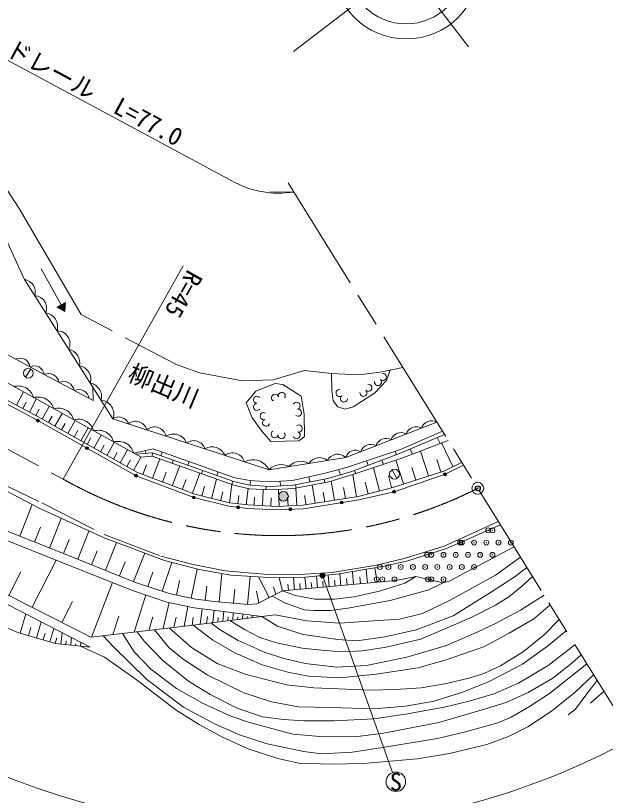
# Model space of a CAD drawing. Units: millimetres, scale not verified. Extents: x 40000 to 680000, y 20000 to 380000.
# Drawn here: x 504418 to 564665, y 239162 to 318859 of the extents above; entities that cross this region are included whole.
import ezdxf
from ezdxf.enums import TextEntityAlignment as Align

# ---------------------------------------------------------------- set-up
doc = ezdxf.new("R2010")
doc.units = ezdxf.units.MM
doc.header["$LTSCALE"] = 1000
doc.header["$PDMODE"] = 32
doc.header["$PDSIZE"] = 500
doc.linetypes.add('CHAIN', pattern=[18.5, 12, -1.5, 3.5, -1.5])
doc.linetypes.add('DASHED', pattern=[7.5, 6, -1.5])
for name, color, linetype, lineweight in [('M-BGD', 7, 'Continuous', 13), ('M-BMK', 2, 'CHAIN', 13), ('M-BMK-SRVR', 3, 'Continuous', 13), ('M-STR-HTXT', 7, 'Continuous', 13), ('M-STR-STRC', 7, 'Continuous', 13)]:
    doc.layers.add(name, color=color, linetype=linetype, lineweight=lineweight)
doc.layers.add('M-BMK-HTXT', color=7, linetype='Continuous')
doc.layers.add('M-OTRS', color=6, linetype='Continuous')
doc.styles.add('ＭＳ ゴシック', font='')
doc.styles.get('ＭＳ ゴシック').set_extended_font_data('MS Gothic')

msp = doc.modelspace()

# ---------------------------------------------------------------- hatches: boundary and pattern name
at = {"layer": 'M-BGD'}
for points in [[(508636, 289063), (509463, 288608), (509510, 289551)], [(506539, 277474, -0.41421), (506689, 277624, -0.41421), (506839, 277474, -1)], [(511555, 274652, -0.41421), (511705, 274802, -0.41421), (511855, 274652, -1)], [(516570, 271831, -0.41421), (516720, 271981, -0.41421), (516870, 271831, -1)], [(548136, 271983, -0.41421), (548286, 272133, -0.41421), (548436, 271983, -1)], [(531282, 269725, -1), (532282, 269725, -0.41421), (531782, 269225, -0.41421)], [(542921, 270192, -0.41421), (543071, 270342, -0.41421), (543221, 270192, -1)], [(522474, 269608, -0.41421), (522624, 269758, -0.41421), (522774, 269608, -1)], [(526996, 268604, -0.41421), (527146, 268754, -0.41421), (527296, 268604, -1)], [(537583, 269095, -0.41421), (537733, 269245, -0.41421), (537883, 269095, -1)], [(532324, 268402, -0.41421), (532474, 268552, -0.41421), (532624, 268402, -1)]]:
    msp.add_hatch(color=256, dxfattribs=at).paths.add_polyline_path(points)
at = {"layer": 'M-STR-HTXT'}
msp.add_hatch(color=256, dxfattribs=at).paths.add_polyline_path([(535655, 261405, -1), (535874, 261855, -0.41421), (535990, 261521, -0.41421)])

# ---------------------------------------------------------------- linework, layer by layer
at = {"layer": 'M-BGD'}
for p, q in [((509073, 289307), (507027, 292975)), ((509510, 289551), (508636, 289063)), ((509463, 288608), (509510, 289551)), ((509463, 288608), (508636, 289063)), ((505986, 282727), (505431, 281895)), ((504495, 279046), (505215, 280391)), ((505158, 278691), (505513, 279354)), ((505821, 278336), (506531, 279662)), ((506477, 277984), (506829, 278641)), ((507130, 277627), (507860, 278925)), ((508437, 276892), (509172, 278199)), ((507784, 277260), (508151, 277913)), ((509751, 276153), (510491, 277468)), ((509094, 276523), (509464, 277180)), ((511075, 275408), (511819, 276732)), ((510413, 275781), (510785, 276442)), ((512407, 274659), (513156, 275991)), ((511741, 275034), (512115, 275700)), ((513077, 274282), (513454, 274952)), ((513747, 273905), (514501, 275246)), ((547777, 275125), (547491, 275733)), ((549089, 272762), (547917, 275179)), ((514422, 273526), (514801, 274200)), ((515096, 273146), (515855, 274495)), ((517720, 274126), (517656, 274410)), ((518357, 273830), (518402, 274185)), ((519267, 273878), (519401, 274255)), ((543340, 273985), (543174, 274337)), ((544972, 274039), (544728, 274559)), ((546585, 271807), (545773, 274349)), ((515775, 272764), (516157, 273443)), ((516454, 272382), (517218, 273740)), ((518401, 271572), (519146, 273550)), ((520397, 273106), (520514, 273436)), ((540436, 272904), (540266, 273362)), ((542004, 272992), (541842, 273427)), ((544043, 270995), (543270, 273414)), ((547865, 272216), (547456, 273495)), ((517412, 271944), (517785, 272933)), ((520417, 270813), (521177, 272829)), ((522020, 272901), (522154, 273278)), ((541604, 270293), (540985, 272653)), ((545314, 271401), (544908, 272672)), ((519409, 271192), (519789, 272201)), ((522473, 270039), (523248, 272095)), ((523424, 272032), (523541, 272362)), ((524970, 271855), (525104, 272232)), ((537597, 271931), (537402, 272456)), ((539240, 269691), (538877, 271951)), ((539156, 272043), (539030, 272381)), ((542832, 270615), (542510, 271843)), ((542887, 272435), (543354, 271551)), ((521445, 270426), (521833, 271454)), ((524445, 269514), (524939, 271494)), ((526496, 270942), (526613, 271272)), ((528376, 270856), (528412, 271341)), ((531497, 270796), (531407, 271270)), ((534475, 271197), (534375, 271723)), ((536014, 271132), (535948, 271476)), ((536981, 269328), (536666, 271286)), ((540424, 269983), (540114, 271163)), ((523454, 269761), (523702, 270751)), ((525364, 269284), (525593, 270203)), ((526283, 269058), (526503, 270939)), ((527967, 268861), (528164, 270545)), ((529622, 268767), (529705, 270422)), ((529975, 270405), (529997, 270754)), ((531353, 268700), (531272, 270432)), ((533066, 270574), (533001, 270918)), ((533142, 268784), (533058, 270573)), ((535023, 269014), (534722, 270888)), ((538110, 269510), (537929, 270639)), ((527125, 268959), (527224, 269801)), ((528794, 268809), (528836, 269636)), ((530487, 268723), (530531, 269589)), ((532247, 268742), (532205, 269637)), ((534086, 268863), (533935, 269800)), ((536002, 269171), (535845, 270150)), ((504842, 265650), (506126, 268880)), ((507876, 264444), (509082, 267478)), ((506359, 265047), (506962, 266564)), ((510760, 263295), (511910, 266178)), ((509318, 263870), (509893, 265312)), ((513588, 262166), (514717, 264994)), ((512174, 262730), (512738, 264145)), ((516477, 261013), (517631, 263902)), ((506119, 258384), (508568, 263200)), ((515033, 261589), (515609, 263034)), ((519403, 260031), (520374, 262961)), ((522346, 259328), (522969, 262293)), ((540351, 260856), (540224, 262264)), ((541347, 260946), (541100, 262411)), ((503710, 259609), (504935, 262017)), ((517938, 260516), (518423, 261981)), ((525225, 258938), (525496, 261832)), ((528107, 258669), (528376, 261551)), ((530328, 259378), (529246, 261497)), ((531666, 260062), (531328, 261407)), ((532916, 260183), (532802, 261435)), ((534084, 260288), (533979, 261457)), ((535259, 260395), (535152, 261569)), ((536444, 260502), (536337, 261687)), ((537643, 260611), (537535, 261810)), ((538943, 260728), (538826, 262028)), ((539647, 260792), (539583, 261496)), ((512172, 255341), (514300, 260913)), ((520864, 259639), (521175, 261121)), ((532290, 260126), (532233, 260752)), ((533500, 260236), (533447, 260820)), ((534671, 260342), (534618, 260929)), ((535851, 260448), (535798, 261041)), ((537044, 260556), (536989, 261156)), ((538293, 260669), (538234, 261319)), ((523782, 259105), (523967, 260547)), ((526666, 258804), (526801, 260244)), ((529268, 258837), (529011, 260043)), ((530997, 259720), (530758, 260463)), ((516540, 255856), (517705, 259645)), ((509142, 256846), (510234, 258992)), ((519501, 256205), (520094, 258881)), ((521651, 256458), (522014, 258478)), ((523279, 256660), (523480, 258237)), ((504899, 255729), (505468, 257705)), ((514356, 255598), (514953, 257494)), ((518021, 256030), (518435, 257428)), ((523926, 256742), (524021, 257440)), ((524573, 256823), (524703, 258080)), ((525601, 256953), (525675, 257954)), ((526593, 257078), (526636, 257831)), ((527585, 257203), (527623, 257703)), ((528082, 257265), (528095, 257437)), ((528578, 257328), (528594, 257578)), ((506546, 255254), (507021, 256902)), ((520576, 256331), (520803, 257374)), ((522465, 256558), (522551, 257346)), ((525087, 256888), (525099, 257335)), ((526097, 257015), (526129, 257402)), ((527089, 257140), (527132, 257409)), ((505722, 255492), (505960, 256315)), ((507919, 254859), (508315, 256232)), ((507232, 255057), (507430, 255743)), ((508475, 254698), (508636, 255255)), ((509051, 254634), (509177, 255786)), ((510045, 254525), (510129, 255293)), ((509548, 254580), (509590, 254963)), ((510542, 254471), (510563, 254663)), ((511039, 254416), (511081, 254800))]:
    msp.add_line(p, q, dxfattribs=at)
for points in [[(435407, 317114), (440581, 318372), (447992, 319721), (450871, 319686), (454354, 319126), (458433, 318496), (465405, 318028), (475334, 317974), (479372, 317434), (483332, 316473), (489962, 314091), (494567, 311802), (498712, 308442), (504766, 299132), (511101, 288301)], [(447142, 318023), (451767, 317891), (455434, 317645), (462108, 316460), (464590, 316148), (468140, 316078), (474686, 316289), (476571, 316166), (480253, 315509), (484271, 314217), (487521, 312875), (492018, 310564), (496344, 308156), (498041, 306746), (498148, 306216), (501231, 300946), (502016, 299022), (505326, 291884), (514366, 277661), (530307, 272433), (538143, 273698), (547445, 277299)], [(489958, 309449), (489123, 306864), (488751, 305150), (488817, 302792), (490088, 299638), (491183, 297783), (495529, 293220), (500050, 286102), (507329, 282165), (512324, 279507), (512320, 280879)], [(477777, 291767), (499927, 281097), (506689, 277474), (516720, 271831), (522624, 269608), (526197, 268715), (528096, 268493), (531136, 268340), (533812, 268465), (539491, 269377), (543071, 270192), (548286, 271983), (550174, 272899)], [(477929, 292083), (500086, 281409), (506858, 277781), (516869, 272149), (522729, 269943), (526260, 269060), (528125, 268842), (531137, 268690), (533775, 268813), (539424, 269721), (542941, 270643), (548152, 272308), (550022, 273214)], [(469095, 287297), (470616, 286842), (474335, 285473), (478934, 283457), (482388, 281786), (490410, 277561), (498078, 273148), (501400, 271342), (506826, 268515), (513450, 265470), (519627, 263153), (523162, 262243), (526398, 261674), (530844, 261397), (534044, 261458), (537486, 261802), (542068, 262575), (544495, 263120), (548441, 264395), (553957, 266801)], [(468314, 285662), (470931, 281011), (480173, 272475), (488105, 268552), (489925, 267610), (495432, 264132), (502034, 260461), (512115, 255334), (522025, 256502), (530926, 257623), (534150, 256992), (537494, 256749), (540966, 256990), (543647, 257180), (545990, 257758), (548729, 259076), (553435, 261673), (555994, 263516)], [(492298, 285619), (497955, 284414), (517231, 273733), (518357, 273830), (526711, 270866), (528327, 270509), (530413, 270377), (532831, 270530), (536400, 271206), (538866, 271947), (543887, 273619), (548597, 275442)], [(470184, 282338), (474410, 281185), (478180, 279674), (482988, 277615), (488294, 274850), (494231, 271407), (503656, 266121), (508783, 264084), (516668, 260937), (520104, 259799), (522814, 259230), (524704, 258987), (528145, 258666), (529064, 258733), (531684, 260071), (543272, 261120), (545309, 261537), (548095, 260894)], [(536693, 282290), (536730, 280575), (536864, 279478), (537334, 278877), (538078, 278649), (538884, 278882), (541082, 280268), (542297, 281574), (542671, 282617)], [(470805, 281236), (474123, 280330), (477835, 278842), (482602, 276801), (487860, 274062), (493785, 270625), (503268, 265307), (508450, 263248), (516359, 260091), (519869, 258928), (522664, 258341), (524589, 258094), (529570, 257453)], [(516487, 274145), (518455, 274591), (526821, 271623), (528335, 271347), (530309, 271201), (532703, 271352), (536053, 272094), (538203, 272671), (543718, 274519), (548011, 276388)], [(516682, 274037), (518402, 274185), (526808, 271203), (528376, 270856), (530413, 270728), (532787, 270878), (536316, 271546), (538761, 272281), (543631, 274093), (548224, 276045)], [(530616, 259526), (531985, 258817), (533904, 258141), (534907, 258060), (536576, 258071), (538363, 258298), (542668, 259076), (546631, 260159), (548095, 260894), (548694, 261066), (555347, 264560)], [(529570, 257453), (531171, 256446), (533809, 255605), (537331, 255104), (539289, 254956), (542180, 255358), (545319, 256100), (549113, 257529), (552914, 259884), (555434, 261546), (556648, 262462)], [(526294, 257040), (527793, 256125), (529360, 255294), (531058, 254765), (533692, 254209), (535324, 254034), (537682, 253830), (539859, 253953), (542257, 254310), (545820, 255142), (550964, 257359), (553422, 258596), (554812, 259462), (556066, 260475), (557230, 261523)], [(531684, 260071), (533020, 259596), (534968, 259201), (536995, 259208), (538967, 259460), (541605, 260026), (544175, 260858), (545309, 261537)], [(524344, 256794), (525321, 256083), (527156, 254988), (529912, 253780), (531835, 253170), (534013, 252633), (537225, 252277), (540259, 252434), (544392, 253282), (548429, 254497), (551550, 255843), (553377, 256705), (555987, 258103), (558417, 259610)], [(522556, 256569), (524567, 255040), (526825, 253723), (529603, 252510), (532214, 251746), (534339, 251335), (537539, 251184), (541261, 251547), (545525, 252198), (548514, 253047), (552307, 254380), (554832, 255733), (557364, 257198), (559015, 258647)], [(520093, 256275), (522378, 254272), (525004, 252660), (527867, 251569), (532078, 250477), (534890, 250142), (540659, 249907), (543221, 249993), (545836, 250157), (548427, 250611), (550718, 251149), (552239, 251606), (553958, 252404), (556313, 253881), (558418, 255589), (559945, 257147)], [(516830, 255890), (517536, 254933), (519442, 252948), (522072, 250824), (524297, 249468), (527113, 248032), (529652, 247190), (531789, 246924), (533866, 246777), (536943, 246783), (541025, 247003), (544243, 247470), (548202, 248191), (550746, 248795), (553279, 249537), (555805, 250643), (558821, 252447), (561552, 254555)], [(518598, 256098), (520071, 254282), (521528, 253096), (523985, 251487), (527728, 249662), (530559, 248735), (533302, 248231), (536569, 248130), (541038, 248010), (544248, 248287), (547177, 248797), (550182, 249747), (552790, 250800), (556196, 252584), (558875, 254524), (560658, 255997)], [(513370, 255482), (514420, 254352), (517816, 251012), (521552, 248197), (524747, 246489), (527303, 245357), (530131, 244420), (533815, 243659), (535690, 243418), (538808, 243580), (541702, 244012), (547517, 244985), (550235, 245611), (553689, 246572), (555029, 247158), (556895, 248235), (558969, 249593), (562765, 252599)], [(515322, 255712), (516515, 253829), (518243, 252047), (520840, 250099), (523516, 248591), (526417, 247264), (528313, 246618), (532726, 245428), (535488, 245170), (539111, 245162), (541996, 245540), (547635, 246622), (552093, 247917), (554540, 248645), (556786, 249673), (559282, 251136), (561244, 252664), (562182, 253540)], [(511041, 254416), (513511, 253282), (516738, 251018), (520829, 247871), (523180, 246410), (525569, 245115), (528190, 243906), (531197, 242950), (533361, 242454), (536662, 242352), (539939, 242432), (545433, 242895), (548757, 243429), (552550, 244377), (554760, 245187), (556754, 246165), (559143, 247767), (561570, 249717), (563450, 251496)], [(560854, 247380), (561620, 247992), (562662, 249408), (563826, 250889)], [(563135, 248605), (563778, 249162), (564518, 249774)]]:
    msp.add_lwpolyline(points, dxfattribs=at)
at = {"layer": 'M-BGD', "linetype": 'DASHED'}
for points in [[(469479, 287182), (469651, 287757), (470806, 287412), (474559, 286030), (479185, 284002), (482659, 282321), (490699, 278087), (498065, 273721), (501405, 271808), (507090, 269054), (513468, 265824), (519257, 263622), (522548, 262750), (525818, 262100), (529812, 261761), (533373, 261750), (536771, 261959), (541293, 262708), (544115, 263390), (548181, 264644), (553735, 267158)], [(543976, 282893), (541664, 282404), (539483, 282136), (536693, 282290), (533943, 282600), (530722, 281649), (527592, 281533), (523245, 282346), (520936, 283155), (511101, 288301)]]:
    msp.add_lwpolyline(points, dxfattribs=at)
at = {"layer": 'M-BGD'}
for points in [[(527956, 279268), (528942, 280484), (530948, 281256), (531721, 281166), (533603, 279950), (533899, 278134), (533916, 275831), (533349, 275387), (530505, 275346), (529609, 276340), (528573, 277753)], [(512033, 254308), (500538, 260256), (493500, 264145), (490373, 266086), (487370, 267767), (485338, 268621), (492265, 261533), (495780, 259756), (500215, 257713), (504644, 255803), (508482, 254696)]]:
    msp.add_lwpolyline(points, close=True, dxfattribs=at)
for centre, radius in [((505709, 282311), 500), ((506689, 277474), 150), ((511705, 274652), 150), ((516720, 271831), 150), ((543121, 271993), 500), ((548286, 271983), 150), ((531782, 269725), 500), ((543071, 270192), 150), ((522624, 269608), 150), ((527146, 268604), 150), ((537733, 269095), 150), ((532474, 268402), 150)]:
    msp.add_circle(centre, radius, dxfattribs=at)
for centre, radius, start, end in [((505167, 290624), 1270, 342.05684, 82.81888), ((506302, 288955), 1280, 338.17846, 86.69727), ((507266, 287057), 1439, 343.82614, 81.04959), ((508637, 285327), 1330, 335.36073, 89.51502), ((509512, 283356), 1456, 348.14872, 76.72701), ((504883, 282860), 995, 5.30726, 117.86836), ((506338, 282073), 995, 5.30726, 117.86836), ((510720, 281687), 1386, 343.84559, 81.03014), ((507791, 281182), 1086, 8.77039, 115.19141), ((541942, 281923), 360, 225.48159, 97.83809), ((509327, 280365), 1086, 8.77039, 115.19141), ((541437, 281410), 360, 173.12509, 45.48159), ((504690, 279374), 1635, 15.38937, 106.62944), ((510862, 279548), 1086, 8.77039, 115.19141), ((511748, 279877), 1457, 346.93763, 77.9381), ((537505, 280274), 360, 77.24443, 309.60093), ((539953, 280305), 360, 173.12509, 45.48159), ((540458, 280819), 360, 225.48159, 97.83809), ((506734, 278242), 1635, 15.38937, 106.62944), ((529076, 279592), 360, 37.6435, 270), ((530916, 279804), 360, 15.44226, 247.79876), ((531610, 279996), 360, 323.08576, 195.44226), ((537964, 279719), 360, 129.60093, 1.95743), ((513027, 278134), 1420, 340.5033, 84.37243), ((529076, 278872), 360, 90, 322.3565), ((533123, 278980), 360, 282.39608, 154.75258), ((508778, 277109), 1635, 15.38937, 106.62944), ((529761, 277922), 360, 57.40399, 289.76049), ((533277, 278276), 360, 230.03958, 102.39608), ((510823, 275977), 1635, 15.38937, 106.62944), ((514957, 276798), 1045, 19.26312, 124.42643), ((516676, 276213), 1184, 15.44828, 128.24127), ((530004, 277245), 360, 109.76049, 342.11699), ((546904, 276382), 1065, 59.47484, 162.84844), ((518603, 275608), 1210, 13.24653, 130.44305), ((533347, 276662), 360, 252.19339, 124.54989), ((545345, 275778), 1065, 59.47484, 162.84844), ((512867, 274844), 1635, 15.38937, 106.62944), ((520536, 274641), 1455, 22.42496, 121.26459), ((530881, 276072), 360, 120.12503, 352.48153), ((531594, 275977), 360, 172.48153, 44.83803), ((533127, 275977), 360, 199.83689, 72.19339), ((543786, 275175), 1065, 59.47484, 162.84844), ((514911, 273711), 1635, 15.38937, 106.62944), ((522597, 274203), 1225, 17.89797, 125.79159), ((540694, 273978), 1065, 59.47484, 162.84844), ((542253, 274581), 1065, 59.47484, 162.84844), ((524487, 273377), 1404, 22.61809, 121.07146), ((526555, 272873), 1298, 17.21272, 126.47684), ((539138, 273406), 1037, 58.71134, 163.61194), ((528647, 271614), 1851, 26.2621, 117.42745), ((535449, 272399), 1288, 50.68034, 147.66329), ((537316, 272855), 1181, 45.535, 152.80863), ((531519, 271367), 1614, 59.67983, 138.6638), ((533546, 271694), 1614, 59.67983, 138.6638)]:
    msp.add_arc(centre, radius, start, end, dxfattribs=at)
for p in [(552694, 266250), (553125, 266250), (549828, 265000), (550000, 265000), (551250, 265000), (552500, 265000), (553750, 265000), (555000, 265000), (546445, 263750), (546875, 263750), (548125, 263750), (549375, 263750), (550625, 263750), (551875, 263750), (553125, 263750), (541625, 262500), (542500, 262500), (543750, 262500), (545000, 262500), (546250, 262500), (547500, 262500), (548750, 262500), (550000, 262500), (551250, 262500), (541296, 261250), (541875, 261250), (543125, 261250), (546553, 261250), (546875, 261250), (548125, 261250)]:
    msp.add_point(p, dxfattribs=at)
at = {"layer": 'M-BMK'}
for p, q in [((532274, 301760), (571569, 238406)), ((475478, 289667), (509276, 271486))]:
    msp.add_line(p, q, dxfattribs=at)
msp.add_arc((531331, 310710), 45000, 240.65116, 296.81563, dxfattribs=at)
at = {"layer": 'M-BMK-SRVR'}
for p, q in [((532798, 315183), (559001, 335290)), ((537909, 332340), (550693, 315680))]:
    msp.add_line(p, q, dxfattribs=at)
for centre, radius in [((544327, 323976), 7500), ((544301, 324010), 6000), ((551632, 270549), 600)]:
    msp.add_circle(centre, radius, dxfattribs=at)
at = {"layer": 'M-OTRS'}
msp.add_point((551632, 270549), dxfattribs=at)
msp.add_point((551632, 270549), dxfattribs=at)
at = {"layer": 'M-STR-HTXT'}
for p, q in [((492891, 320043), (526430, 301994)), ((532852, 300827), (530398, 300858)), ((509276, 271486), (521529, 293277)), ((535765, 261630), (542927, 241504))]:
    msp.add_line(p, q, dxfattribs=at)
msp.add_circle((535765, 261630), 250, dxfattribs=at)
for radius, end in [(10000, 278.74913), (75000, 298.81548)]:
    msp.add_arc((531331, 310710), radius, 240.65116, end, dxfattribs=at)
at = {"layer": 'M-STR-STRC'}
msp.add_circle((543262, 240562), 1000, dxfattribs=at)

# ---------------------------------------------------------------- texts
at = {"layer": 'M-BMK-HTXT', "style": 'ＭＳ ゴシック'}
msp.add_text('柳出川', height=1833, rotation=337.183, dxfattribs=at).set_placement((515509, 281135), align=Align.BOTTOM_LEFT)
at = {"layer": 'M-STR-HTXT', "style": 'ＭＳ ゴシック'}
msp.add_text('ガードレール\u3000L=77.0', height=1833, rotation=331.713, dxfattribs=at).set_placement((509587, 310882), align=Align.BOTTOM_CENTER)
msp.add_text('R=45', height=1833, rotation=240.651, dxfattribs=at).set_placement((521529, 293277), align=Align.BOTTOM_LEFT)
at = {"layer": 'M-STR-STRC', "style": 'ＭＳ ゴシック'}
msp.add_text('S', height=1833, dxfattribs=at).set_placement((543262, 240562), align=Align.MIDDLE_CENTER)

doc.saveas('drawing.dxf')
